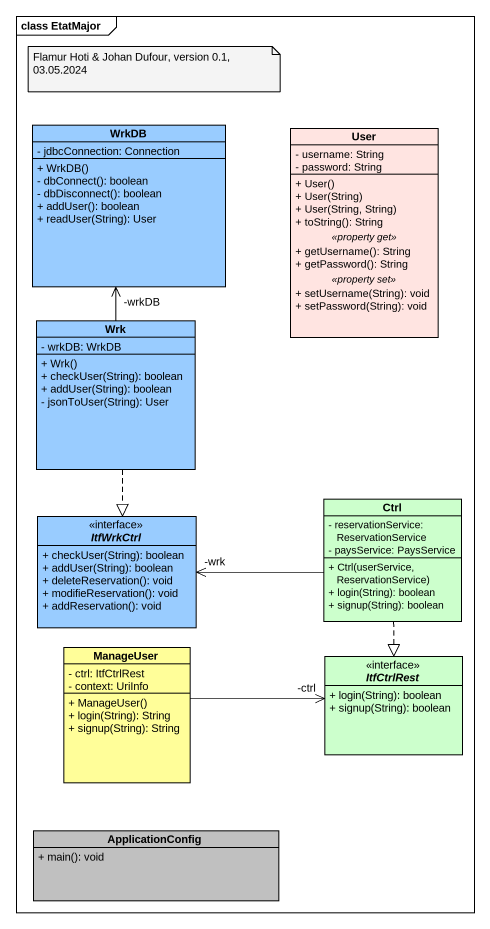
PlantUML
@startuml
mainframe class EtatMajor
hide circle
hide empty members
skinparam classAttributeIconSize 0
class WrkDB #99CCFF {
  - jdbcConnection: Connection
  + WrkDB()
  - dbConnect(): boolean
  - dbDisconnect(): boolean
  + addUser(): boolean
  + readUser(String): User
}
class User #FFE4E1 {
  - username: String
  - password: String
  --
  + User()
  + User(String)
  + User(String, String)
  + toString(): String
  .. <<property get>> ..
  + getUsername(): String
  + getPassword(): String
  .. <<property set>> ..
  + setUsername(String): void
  + setPassword(String): void
}
class Wrk #99CCFF {
  - wrkDB: WrkDB
  + Wrk()
  + checkUser(String): boolean
  + addUser(String): boolean
  - jsonToUser(String): User
}
interface ItfWrkCtrl #99CCFF {
  + checkUser(String): boolean
  + addUser(String): boolean
  + deleteReservation(): void
  + modifieReservation(): void
  + addReservation(): void
}
class Ctrl #CCFFCC {
  - reservationService: ReservationService
  - paysService: PaysService
  + Ctrl(userService, ReservationService)
  + login(String): boolean
  + signup(String): boolean
}
class ManageUser #FFFE99 {
  - ctrl: ItfCtrlRest
  - context: UriInfo
  + ManageUser()
  + login(String): String
  + signup(String): String
}
interface ItfCtrlRest #CCFFCC {
  + login(String): boolean
  + signup(String): boolean
}
class ApplicationConfig #C0C0C0 {
  + main(): void
}
Wrk -up-> "-wrkDB" WrkDB
Wrk ..|> ItfWrkCtrl
Ctrl -left-> "-wrk" ItfWrkCtrl
Ctrl ..|> ItfCtrlRest
ManageUser -right-> "-ctrl" ItfCtrlRest
note as N1
  Flamur Hoti & Johan Dufour, version 0.1, 03.05.2024
end note
@enduml
